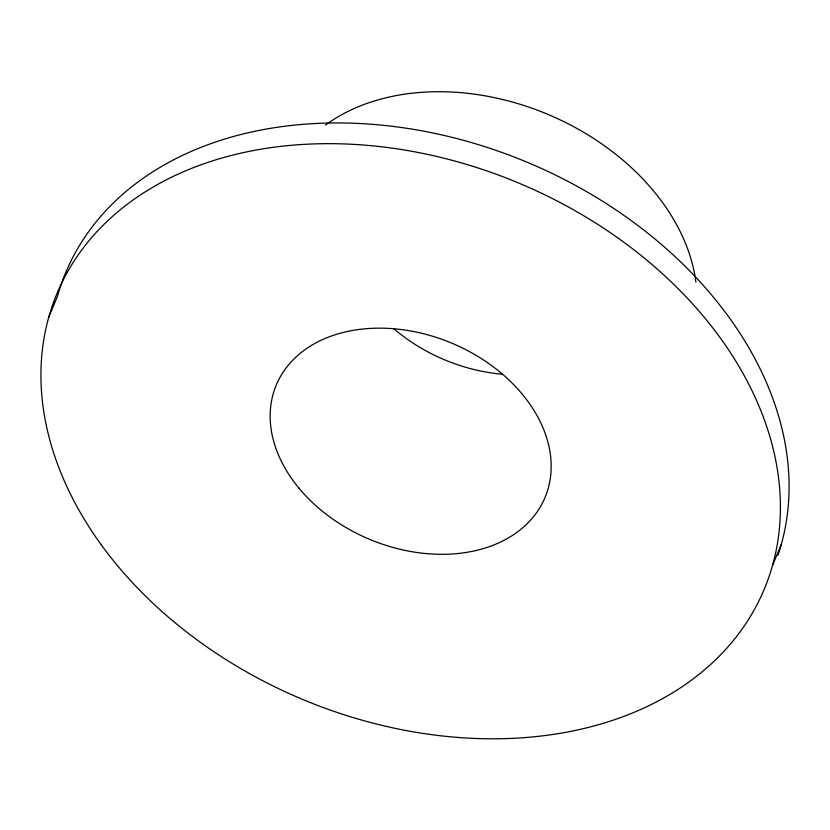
<?xml version="1.0" encoding="UTF-8"?>
<svg xmlns="http://www.w3.org/2000/svg" width="830" height="830" viewBox="0 0 830 830"><rect width="100%" height="100%" fill="white"/><g stroke="black" fill="none" stroke-linecap="round" stroke-linejoin="round"><path stroke-width="1.25" d="M48.711 317.319L57.374 296.611A383.315 279.886 22.7 0 1 502.264 152.575A383.315 279.886 22.7 0 1 777.886 555.436M772.626 565.147L781.289 544.439M325.453 125.102A219.037 159.931 22.7 0 1 548.786 114.758A219.037 159.931 22.7 0 1 695.903 282.138M502.233 374.185A145.665 106.354 22.7 0 1 393.669 328.576M101.333 544.916A383.315 279.886 22.7 0 0 740.744 630.945A383.315 279.886 22.7 0 0 389.924 147.833A383.315 279.886 22.7 0 0 101.333 544.916M298.821 487.988A145.665 106.354 22.7 0 0 540.237 507.026A145.665 106.354 22.7 0 0 392.943 328.69A145.665 106.354 22.7 0 0 298.821 487.988"/></g></svg>
